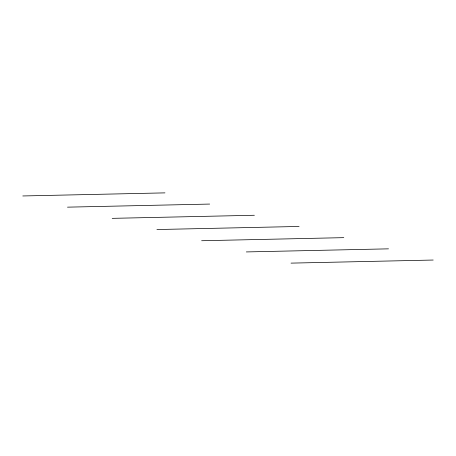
<?xml version="1.0" encoding="UTF-8"?>
<svg xmlns="http://www.w3.org/2000/svg" width="456" height="456" viewBox="0 0 456 456"><rect width="100%" height="100%" fill="white"/><g stroke="black" fill="none" stroke-linecap="round" stroke-linejoin="round"><path stroke-width="0.68" d="M22.8 195.96L164.964 192.877M67.505 207.155L209.669 204.071M112.21 218.35L254.374 215.266M156.921 229.539L299.079 226.461M201.626 240.734L343.79 237.65M246.331 251.929L388.495 248.845M291.036 263.123L433.2 260.04"/></g></svg>
